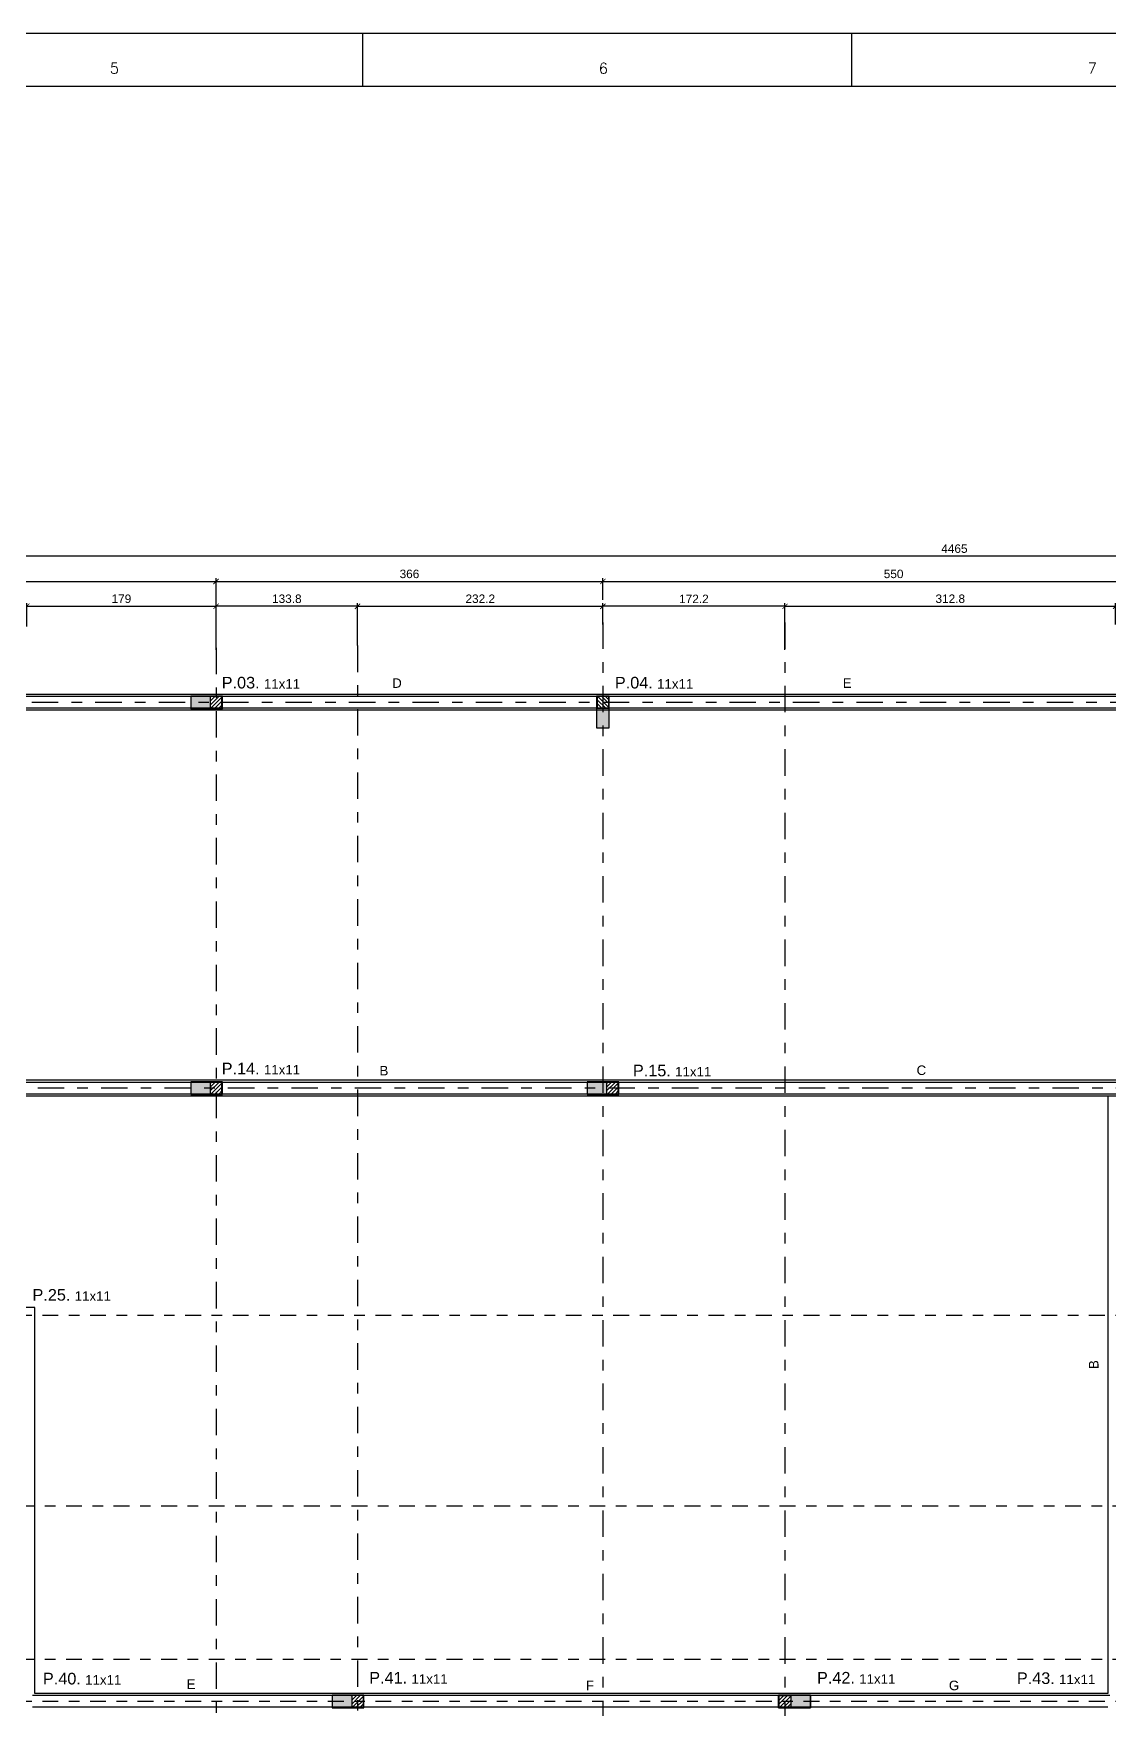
# Model space of a CAD drawing. Header units: millimetres. Extents: x 3659 to 4048, y 1324 to 1399.
# Drawn here: x 3843.01 to 3853.18, y 1374.8 to 1390.65 of the extents above; entities that cross this region are included whole.
import ezdxf
from ezdxf.enums import TextEntityAlignment as Align

# ---------------------------------------------------------------- set-up
doc = ezdxf.new("R2010")
doc.units = ezdxf.units.MM
doc.linetypes.add('CENTER', pattern=[2, 1.25, -0.25, 0.25, -0.25])
doc.linetypes.add('DASHDOT', pattern=[1, 0.5, -0.25, 0, -0.25])
for name, color, linetype in [('eixo', 1, 'CENTER'), ('Forma', 2, 'Continuous'), ('Hachura', 1, 'Continuous'), ('MATRIZ', 8, 'Continuous'), ('Moldura', 2, 'Continuous'), ('PILAR', 5, 'Continuous'), ('Textos', 7, 'Continuous')]:
    doc.layers.add(name, color=color, linetype=linetype)
doc.styles.add('maloca 1', font='romans.shx')
doc.styles.add('ROMANS', font='arial.ttf')
doc.dimstyles.new('ESC-50JR', dxfattribs={"dimtxt": 0.1, "dimasz": 0.05, "dimexe": 0.03, "dimexo": 0, "dimgap": 0.03, "dimtad": 1, "dimlfac": 100, "dimdsep": 46, "dimtxsty": 'ROMANS', "dimblk1": 'DOTSMALL', "dimblk2": 'DOTSMALL', "dimsah": 1, "dimcen": 0.09, "dimclrd": 1, "dimclre": 1, "dimclrt": 2, "dimadec": 0, "dimazin": 0, "dimtfac": 1, "dimtdec": 4, "dimtmove": 0, "dimatfit": 3, "dimldrblk": 'DOTSMALL', "dimfxl": 0, "dimtolj": 1, "dimtzin": 0, "dimarcsym": 0})

# ---------------------------------------------------------------- blocks, each defined once
blk = doc.blocks.new('_ArchTick')
at = {"color": 0, "linetype": 'ByBlock', "const_width": 0.15}
blk.add_lwpolyline([(-0.5, -0.5), (0.5, 0.5)], dxfattribs=at)
blk = doc.blocks.new('*D195')
at = {"color": 1, "lineweight": -2, "transparency": 16777216}
for p, q in [((3848.395, 1385.057), (3848.395, 1385.26)), ((3850.117, 1385.23), (3848.395, 1385.23)), ((3850.117, 1385.057), (3850.117, 1385.26))]:
    blk.add_line(p, q, dxfattribs=at)
at = {"layer": 'DEFPOINTS', "color": 0, "transparency": 16777216}
for p in [(3848.395, 1385.23), (3848.395, 1385.057), (3850.117, 1385.057)]:
    blk.add_point(p, dxfattribs=at)
at = {"color": 1, "lineweight": -2, "transparency": 16777216, "xscale": 0.05, "yscale": 0.05, "zscale": 0.05, "rotation": 180}
blk.add_blockref('_ArchTick', (3848.395, 1385.23), dxfattribs=at)
at = {"color": 1, "lineweight": -2, "transparency": 16777216, "xscale": 0.05, "yscale": 0.05, "zscale": 0.05}
blk.add_blockref('_ArchTick', (3850.117, 1385.23), dxfattribs=at)
at = {"color": 2, "transparency": 16777216, "insert": (3849.256, 1385.3), "char_height": 0.08, "attachment_point": 5, "style": 'ROMANS'}
blk.add_mtext('\\A1;172.2', dxfattribs=at)
blk = doc.blocks.new('_DOTSMALL')
at = {"color": 0, "linetype": 'ByBlock', "const_width": 0.5}
blk.add_lwpolyline([(-0.0625, 0, 1), (0.0625, 0, 1)], format="xyb", close=True, dxfattribs=at)
blk = doc.blocks.new('*D204')
at = {"color": 1, "lineweight": -2, "transparency": 16777216}
for p, q in [((3844.735, 1384.838), (3844.735, 1385.26)), ((3846.074, 1385.23), (3844.735, 1385.23)), ((3846.074, 1384.858), (3846.074, 1385.26))]:
    blk.add_line(p, q, dxfattribs=at)
at = {"layer": 'DEFPOINTS', "color": 0, "transparency": 16777216}
for p in [(3844.735, 1385.23), (3846.074, 1384.858), (3844.735, 1384.838)]:
    blk.add_point(p, dxfattribs=at)
at = {"color": 1, "lineweight": -2, "transparency": 16777216, "xscale": 0.05, "yscale": 0.05, "zscale": 0.05, "rotation": 180}
blk.add_blockref('_ArchTick', (3844.735, 1385.23), dxfattribs=at)
at = {"color": 1, "lineweight": -2, "transparency": 16777216, "xscale": 0.05, "yscale": 0.05, "zscale": 0.05}
blk.add_blockref('_ArchTick', (3846.074, 1385.23), dxfattribs=at)
at = {"color": 2, "transparency": 16777216, "insert": (3845.405, 1385.301), "char_height": 0.08, "attachment_point": 5, "style": 'ROMANS'}
blk.add_mtext('\\A1;133.8', dxfattribs=at)
blk = doc.blocks.new('*D214')
at = {"color": 1, "lineweight": -2, "transparency": 16777216}
for p, q in [((3842.945, 1385.039), (3842.945, 1385.26)), ((3842.945, 1385.23), (3844.735, 1385.23)), ((3844.735, 1384.818), (3844.735, 1385.26))]:
    blk.add_line(p, q, dxfattribs=at)
at = {"layer": 'DEFPOINTS', "color": 0, "transparency": 16777216}
for p in [(3844.735, 1385.23), (3842.945, 1385.039), (3844.735, 1384.818)]:
    blk.add_point(p, dxfattribs=at)
at = {"color": 1, "lineweight": -2, "transparency": 16777216, "xscale": 0.05, "yscale": 0.05, "zscale": 0.05, "rotation": 180}
blk.add_blockref('_ArchTick', (3842.945, 1385.23), dxfattribs=at)
at = {"color": 1, "lineweight": -2, "transparency": 16777216, "xscale": 0.05, "yscale": 0.05, "zscale": 0.05}
blk.add_blockref('_ArchTick', (3844.735, 1385.23), dxfattribs=at)
at = {"color": 2, "transparency": 16777216, "insert": (3843.84, 1385.301), "char_height": 0.08, "attachment_point": 5, "style": 'ROMANS'}
blk.add_mtext('\\A1;179', dxfattribs=at)
blk = doc.blocks.new('*D218')
at = {"color": 1, "lineweight": -2, "transparency": 16777216}
for p, q in [((3850.117, 1384.818), (3850.117, 1385.26)), ((3850.117, 1385.23), (3853.245, 1385.23)), ((3853.245, 1385.057), (3853.245, 1385.26))]:
    blk.add_line(p, q, dxfattribs=at)
at = {"layer": 'DEFPOINTS', "color": 0, "transparency": 16777216}
for p in [(3853.245, 1385.23), (3853.245, 1385.057), (3850.117, 1384.818)]:
    blk.add_point(p, dxfattribs=at)
at = {"color": 1, "lineweight": -2, "transparency": 16777216, "xscale": 0.05, "yscale": 0.05, "zscale": 0.05, "rotation": 180}
blk.add_blockref('_ArchTick', (3850.117, 1385.23), dxfattribs=at)
at = {"color": 1, "lineweight": -2, "transparency": 16777216, "xscale": 0.05, "yscale": 0.05, "zscale": 0.05}
blk.add_blockref('_ArchTick', (3853.245, 1385.23), dxfattribs=at)
at = {"color": 2, "transparency": 16777216, "insert": (3851.681, 1385.301), "char_height": 0.08, "attachment_point": 5, "style": 'ROMANS'}
blk.add_mtext('\\A1;312.8', dxfattribs=at)
blk = doc.blocks.new('*D219')
at = {"color": 1, "lineweight": -2, "transparency": 16777216}
for p, q in [((3846.074, 1384.858), (3846.074, 1385.26)), ((3846.074, 1385.23), (3848.395, 1385.23)), ((3848.395, 1385.057), (3848.395, 1385.26))]:
    blk.add_line(p, q, dxfattribs=at)
at = {"layer": 'DEFPOINTS', "color": 0, "transparency": 16777216}
for p in [(3848.395, 1385.23), (3848.395, 1385.057), (3846.074, 1384.858)]:
    blk.add_point(p, dxfattribs=at)
at = {"color": 1, "lineweight": -2, "transparency": 16777216, "xscale": 0.05, "yscale": 0.05, "zscale": 0.05, "rotation": 180}
blk.add_blockref('_ArchTick', (3846.074, 1385.23), dxfattribs=at)
at = {"color": 1, "lineweight": -2, "transparency": 16777216, "xscale": 0.05, "yscale": 0.05, "zscale": 0.05}
blk.add_blockref('_ArchTick', (3848.395, 1385.23), dxfattribs=at)
at = {"color": 2, "transparency": 16777216, "insert": (3847.235, 1385.301), "char_height": 0.08, "attachment_point": 5, "style": 'ROMANS'}
blk.add_mtext('\\A1;232.2', dxfattribs=at)
blk = doc.blocks.new('*D224')
at = {"color": 1, "lineweight": -2, "transparency": 16777216}
for p, q in [((3829.395, 1385.531), (3829.395, 1385.734)), ((3874.045, 1385.704), (3829.395, 1385.704)), ((3874.045, 1385.531), (3874.045, 1385.734))]:
    blk.add_line(p, q, dxfattribs=at)
at = {"layer": 'DEFPOINTS', "color": 0, "transparency": 16777216}
for p in [(3829.395, 1385.704), (3829.395, 1385.531), (3874.045, 1385.531)]:
    blk.add_point(p, dxfattribs=at)
at = {"color": 1, "lineweight": -2, "transparency": 16777216, "xscale": 0.05, "yscale": 0.05, "zscale": 0.05, "rotation": 180}
blk.add_blockref('_ArchTick', (3829.395, 1385.704), dxfattribs=at)
at = {"color": 1, "lineweight": -2, "transparency": 16777216, "xscale": 0.05, "yscale": 0.05, "zscale": 0.05}
blk.add_blockref('_ArchTick', (3874.045, 1385.704), dxfattribs=at)
at = {"color": 2, "transparency": 16777216, "insert": (3851.72, 1385.775), "char_height": 0.08, "attachment_point": 5, "style": 'ROMANS'}
blk.add_mtext('\\A1;4465', dxfattribs=at)
blk = doc.blocks.new('*D225')
at = {"color": 1, "lineweight": -2, "transparency": 16777216}
for p, q in [((3848.395, 1385.292), (3848.395, 1385.495)), ((3853.895, 1385.292), (3853.895, 1385.495)), ((3848.395, 1385.465), (3853.895, 1385.465))]:
    blk.add_line(p, q, dxfattribs=at)
at = {"layer": 'DEFPOINTS', "color": 0, "transparency": 16777216}
for p in [(3853.895, 1385.465), (3848.395, 1385.292), (3853.895, 1385.292)]:
    blk.add_point(p, dxfattribs=at)
at = {"color": 1, "lineweight": -2, "transparency": 16777216, "xscale": 0.05, "yscale": 0.05, "zscale": 0.05, "rotation": 180}
blk.add_blockref('_ArchTick', (3848.395, 1385.465), dxfattribs=at)
at = {"color": 1, "lineweight": -2, "transparency": 16777216, "xscale": 0.05, "yscale": 0.05, "zscale": 0.05}
blk.add_blockref('_ArchTick', (3853.895, 1385.465), dxfattribs=at)
at = {"color": 2, "transparency": 16777216, "insert": (3851.145, 1385.536), "char_height": 0.08, "attachment_point": 5, "style": 'ROMANS'}
blk.add_mtext('\\A1;550', dxfattribs=at)
blk = doc.blocks.new('*D232')
at = {"color": 1, "lineweight": -2, "transparency": 16777216}
for p, q in [((3840.795, 1385.274), (3840.795, 1385.495)), ((3844.735, 1385.053), (3844.735, 1385.495)), ((3840.795, 1385.465), (3844.735, 1385.465))]:
    blk.add_line(p, q, dxfattribs=at)
at = {"layer": 'DEFPOINTS', "color": 0, "transparency": 16777216}
for p in [(3844.735, 1385.465), (3840.795, 1385.274), (3844.735, 1385.053)]:
    blk.add_point(p, dxfattribs=at)
at = {"color": 1, "lineweight": -2, "transparency": 16777216, "xscale": 0.05, "yscale": 0.05, "zscale": 0.05, "rotation": 180}
blk.add_blockref('_ArchTick', (3840.795, 1385.465), dxfattribs=at)
at = {"color": 1, "lineweight": -2, "transparency": 16777216, "xscale": 0.05, "yscale": 0.05, "zscale": 0.05}
blk.add_blockref('_ArchTick', (3844.735, 1385.465), dxfattribs=at)
at = {"color": 2, "transparency": 16777216, "insert": (3842.765, 1385.536), "char_height": 0.08, "attachment_point": 5, "style": 'ROMANS'}
blk.add_mtext('\\A1;394', dxfattribs=at)
blk = doc.blocks.new('*D233')
at = {"color": 1, "lineweight": -2, "transparency": 16777216}
for p, q in [((3844.735, 1385.093), (3844.735, 1385.495)), ((3848.395, 1385.292), (3848.395, 1385.495)), ((3844.735, 1385.465), (3848.395, 1385.465))]:
    blk.add_line(p, q, dxfattribs=at)
at = {"layer": 'DEFPOINTS', "color": 0, "transparency": 16777216}
for p in [(3848.395, 1385.465), (3848.395, 1385.292), (3844.735, 1385.093)]:
    blk.add_point(p, dxfattribs=at)
at = {"color": 1, "lineweight": -2, "transparency": 16777216, "xscale": 0.05, "yscale": 0.05, "zscale": 0.05, "rotation": 180}
blk.add_blockref('_ArchTick', (3844.735, 1385.465), dxfattribs=at)
at = {"color": 1, "lineweight": -2, "transparency": 16777216, "xscale": 0.05, "yscale": 0.05, "zscale": 0.05}
blk.add_blockref('_ArchTick', (3848.395, 1385.465), dxfattribs=at)
at = {"color": 2, "transparency": 16777216, "insert": (3846.565, 1385.536), "char_height": 0.08, "attachment_point": 5, "style": 'ROMANS'}
blk.add_mtext('\\A1;366', dxfattribs=at)

msp = doc.modelspace()

# ---------------------------------------------------------------- hatches: boundary and pattern name
at = {"layer": 'Hachura'}
h = msp.add_hatch(color=1, dxfattribs=at)
h.paths.add_polyline_path([(3844.795348, 1384.380931), (3844.495348, 1384.380931), (3844.495348, 1384.260931), (3844.795348, 1384.260931)])
h.paths.add_polyline_path([(3844.790348, 1384.265931), (3844.680348, 1384.265931), (3844.680348, 1384.375931), (3844.790348, 1384.375931)])
h = msp.add_hatch(color=1, dxfattribs=at)
h.paths.add_polyline_path([(3848.335348, 1384.380931), (3848.335348, 1384.080931), (3848.455348, 1384.080931), (3848.455348, 1384.380931)])
h.paths.add_polyline_path([(3848.450348, 1384.375931), (3848.450348, 1384.265931), (3848.340348, 1384.265931), (3848.340348, 1384.375931)])
h = msp.add_hatch(dxfattribs=at)
h.set_pattern_fill('LINE', color=1, scale=0.0081, angle=45, style=0)
h.set_pattern_definition([(45, (238.73271, 51.402155), (-0.01818501865, 0.01818501865), [])])
h.paths.add_polyline_path([(3844.790348, 1384.375931), (3844.680348, 1384.375931), (3844.680348, 1384.265931), (3844.790348, 1384.265931)])
h = msp.add_hatch(dxfattribs=at)
h.set_pattern_fill('LINE', color=1, scale=0.0081, angle=135, style=0)
h.set_pattern_definition([(135, (5181.314125, -2221.681706), (-0.01818501865, -0.01818501865), [])])
h.paths.add_polyline_path([(3848.340348, 1384.375931), (3848.340348, 1384.265931), (3848.450348, 1384.265931), (3848.450348, 1384.375931)])
h = msp.add_hatch(color=1, dxfattribs=at)
h.paths.add_polyline_path([(3844.795348, 1380.730931), (3844.495348, 1380.730931), (3844.495348, 1380.610931), (3844.795348, 1380.610931)])
h.paths.add_polyline_path([(3844.790348, 1380.615931), (3844.680348, 1380.615931), (3844.680348, 1380.725931), (3844.790348, 1380.725931)])
h = msp.add_hatch(dxfattribs=at)
h.set_pattern_fill('LINE', color=1, scale=0.0081, angle=45, style=0)
h.set_pattern_definition([(45, (238.73271, 47.752155), (-0.01818501865, 0.01818501865), [])])
h.paths.add_polyline_path([(3844.790348, 1380.725931), (3844.680348, 1380.725931), (3844.680348, 1380.615931), (3844.790348, 1380.615931)])
h = msp.add_hatch(color=1, dxfattribs=at)
h.paths.add_polyline_path([(3848.545348, 1380.730931), (3848.245348, 1380.730931), (3848.245348, 1380.610931), (3848.545348, 1380.610931)])
h.paths.add_polyline_path([(3848.540348, 1380.615931), (3848.430348, 1380.615931), (3848.430348, 1380.725931), (3848.540348, 1380.725931)])
h = msp.add_hatch(dxfattribs=at)
h.set_pattern_fill('LINE', color=1, scale=0.0081, angle=45, style=0)
h.set_pattern_definition([(45, (242.48271, 47.752155), (-0.01818501865, 0.01818501865), [])])
h.paths.add_polyline_path([(3848.540348, 1380.725931), (3848.430348, 1380.725931), (3848.430348, 1380.615931), (3848.540348, 1380.615931)])
h = msp.add_hatch(color=1, dxfattribs=at)
h.paths.add_polyline_path([(3846.133811, 1374.930931), (3845.833811, 1374.930931), (3845.833811, 1374.810931), (3846.133811, 1374.810931)])
h.paths.add_polyline_path([(3846.128811, 1374.815931), (3846.018811, 1374.815931), (3846.018811, 1374.925931), (3846.128811, 1374.925931)])
h = msp.add_hatch(dxfattribs=at)
h.set_pattern_fill('LINE', color=1, scale=0.0081, angle=45, style=0)
h.set_pattern_definition([(45, (240.071174, 41.952155), (-0.01818501865, 0.01818501865), [])])
h.paths.add_polyline_path([(3846.128811, 1374.925931), (3846.018811, 1374.925931), (3846.018811, 1374.815931), (3846.128811, 1374.815931)])
h = msp.add_hatch(color=1, dxfattribs=at)
h.paths.add_polyline_path([(3850.057379, 1374.930931), (3850.357379, 1374.930931), (3850.357379, 1374.810931), (3850.057379, 1374.810931)])
h.paths.add_polyline_path([(3850.062379, 1374.815931), (3850.172379, 1374.815931), (3850.172379, 1374.925931), (3850.062379, 1374.925931)])
h = msp.add_hatch(dxfattribs=at)
h.set_pattern_fill('LINE', color=1, scale=0.0081, angle=45, style=0)
h.set_pattern_definition([(45, (243.71384, 41.952155), (-0.01818501865, 0.01818501865), [])])
h.paths.add_polyline_path([(3850.062379, 1374.925931), (3850.172379, 1374.925931), (3850.172379, 1374.815931), (3850.062379, 1374.815931)])

# ---------------------------------------------------------------- linework, layer by layer
at = {"layer": 'eixo', "linetype": 'DASHDOT', "ltscale": 0.5}
for p, q in [((3848.395348, 1385.076958), (3848.395348, 1368.154655)), ((3850.117379, 1385.076958), (3850.117379, 1368.154655)), ((3846.073811, 1384.858234), (3846.073811, 1367.935931)), ((3844.735348, 1384.838234), (3844.735348, 1367.915931)), ((3875.643035, 1384.320931), (3828.916684, 1384.320931)), ((3875.698035, 1380.670931), (3828.971684, 1380.670931))]:
    msp.add_line(p, q, dxfattribs=at)
at = {"layer": 'eixo', "linetype": 'DASHDOT', "ltscale": 0.3}
for p, q in [((3875.643035, 1378.520931), (3828.916684, 1378.520931)), ((3828.916684, 1376.720931), (3875.643035, 1376.720931)), ((3828.916684, 1375.270931), (3875.643035, 1375.270931)), ((3875.643035, 1374.870931), (3828.916684, 1374.870931))]:
    msp.add_line(p, q, dxfattribs=at)
at = {"layer": 'Forma', "linetype": 'Continuous', "ltscale": 0.5}
for p, q in [((3874.100348, 1384.375931), (3833.590348, 1384.375931)), ((3868.920348, 1384.265931), (3833.700348, 1384.265931)), ((3873.805348, 1380.725931), (3840.850348, 1380.725931)), ((3873.970348, 1380.615931), (3840.850348, 1380.615931)), ((3853.190348, 1374.925931), (3843.000348, 1374.925931)), ((3853.170348, 1374.815931), (3843.000348, 1374.815931))]:
    msp.add_line(p, q, dxfattribs=at)
at = {"layer": 'MATRIZ'}
for p, q in [((3873.970348, 1384.395931), (3833.570348, 1384.395931)), ((3853.820348, 1384.245931), (3851.220348, 1384.245931)), ((3873.970348, 1380.595931), (3847.235348, 1380.595931)), ((3853.170348, 1380.595931), (3853.170348, 1374.945931)), ((3853.170348, 1374.945931), (3850.370348, 1374.945931))]:
    msp.add_line(p, q, dxfattribs=at)
at = {"layer": 'MATRIZ', "linetype": 'Continuous'}
for p, q in [((3851.220348, 1384.245931), (3833.720348, 1384.245931)), ((3872.720348, 1380.745931), (3840.870348, 1380.745931)), ((3847.235348, 1380.595931), (3840.870348, 1380.595931)), ((3843.020348, 1378.595931), (3834.870348, 1378.595931)), ((3843.020348, 1374.945931), (3843.020348, 1378.595931)), ((3850.370348, 1374.945931), (3843.020348, 1374.945931))]:
    msp.add_line(p, q, dxfattribs=at)
at = {"layer": 'Moldura', "color": 1}
for p, q in [((3846.121121, 1390.648453), (3846.121121, 1390.148453)), ((3850.746121, 1390.648453), (3850.746121, 1390.148453))]:
    msp.add_line(p, q, dxfattribs=at)
msp.add_lwpolyline([(3822.621121, 1360.948453), (3887.746121, 1360.948453), (3887.746121, 1390.648453), (3822.621121, 1390.648453)], close=True, dxfattribs=at)
at = {"layer": 'Moldura', "color": 6}
msp.add_lwpolyline([(3823.871121, 1361.448453), (3887.246121, 1361.448453), (3887.246121, 1390.148453), (3823.871121, 1390.148453)], close=True, dxfattribs=at)
at = {"layer": 'PILAR'}
for points in [[(3844.495348, 1384.260931), (3844.795348, 1384.260931), (3844.795348, 1384.380931), (3844.495348, 1384.380931)], [(3848.455348, 1384.080931), (3848.455348, 1384.380931), (3848.335348, 1384.380931), (3848.335348, 1384.080931)], [(3848.455348, 1384.080931), (3848.455348, 1384.380931), (3848.335348, 1384.380931), (3848.335348, 1384.080931)], [(3844.680348, 1384.265931), (3844.790348, 1384.265931), (3844.790348, 1384.375931), (3844.680348, 1384.375931)], [(3848.450348, 1384.265931), (3848.450348, 1384.375931), (3848.340348, 1384.375931), (3848.340348, 1384.265931)], [(3844.495348, 1380.610931), (3844.795348, 1380.610931), (3844.795348, 1380.730931), (3844.495348, 1380.730931)], [(3844.495348, 1380.610931), (3844.795348, 1380.610931), (3844.795348, 1380.730931), (3844.495348, 1380.730931)], [(3844.680348, 1380.615931), (3844.790348, 1380.615931), (3844.790348, 1380.725931), (3844.680348, 1380.725931)], [(3848.245348, 1380.610931), (3848.545348, 1380.610931), (3848.545348, 1380.730931), (3848.245348, 1380.730931)], [(3848.245348, 1380.610931), (3848.545348, 1380.610931), (3848.545348, 1380.730931), (3848.245348, 1380.730931)], [(3848.430348, 1380.615931), (3848.540348, 1380.615931), (3848.540348, 1380.725931), (3848.430348, 1380.725931)], [(3845.833811, 1374.810931), (3846.133811, 1374.810931), (3846.133811, 1374.930931), (3845.833811, 1374.930931)], [(3845.833811, 1374.810931), (3846.133811, 1374.810931), (3846.133811, 1374.930931), (3845.833811, 1374.930931)], [(3846.018811, 1374.815931), (3846.128811, 1374.815931), (3846.128811, 1374.925931), (3846.018811, 1374.925931)], [(3850.057379, 1374.810931), (3850.357379, 1374.810931), (3850.357379, 1374.930931), (3850.057379, 1374.930931)], [(3850.357379, 1374.810931), (3850.057379, 1374.810931), (3850.057379, 1374.930931), (3850.357379, 1374.930931)], [(3850.172379, 1374.815931), (3850.062379, 1374.815931), (3850.062379, 1374.925931), (3850.172379, 1374.925931)]]:
    msp.add_lwpolyline(points, close=True, dxfattribs=at)

# ---------------------------------------------------------------- texts
at = {"layer": 'Moldura', "color": 1, "style": 'maloca 1'}
for s, p in [('5', (3843.7311, 1390.269657)), ('6', (3848.3561, 1390.269657)), ('7', (3852.9811, 1390.269657))]:
    msp.add_text(s, height=0.1, dxfattribs=at).set_placement(p)
at = {"layer": 'Textos', "color": 3, "style": 'ROMANS'}
for s, p in [('P.03.', (3845.147642, 1384.452544)), ('P.04.', (3848.867068, 1384.452544)), ('P.14.', (3845.147642, 1380.802544)), ('P.15.', (3849.037661, 1380.783667)), ('P.25.', (3843.35778, 1378.661441)), ('P.40.', (3843.456496, 1375.031235)), ('P.41.', (3846.54314, 1375.039381)), ('P.42.', (3850.778959, 1375.039381)), ('P.43.', (3852.669739, 1375.035297))]:
    msp.add_text(s, height=0.11, dxfattribs=at).set_placement(p, align=Align.RIGHT)
at = {"layer": 'Textos', "color": 2, "style": 'ROMANS'}
for s, p in [('11x11', (3845.188174, 1384.451031)), ('D', (3846.401667, 1384.458319)), ('11x11', (3848.907599, 1384.451031)), ('E', (3850.664007, 1384.458319)), ('11x11', (3845.188174, 1380.801031)), ('B', (3846.28153, 1380.792224)), ('11x11', (3849.078192, 1380.782154)), ('C', (3851.362496, 1380.79634)), ('11x11', (3843.398312, 1378.659928)), ('11x11', (3843.497028, 1375.029722)), ('E', (3844.456785, 1374.988827)), ('11x11', (3846.583672, 1375.037868)), ('F', (3848.234018, 1374.976628)), ('11x11', (3850.81949, 1375.037868)), ('G', (3851.668, 1374.976628)), ('11x11', (3852.71027, 1375.033784))]:
    msp.add_text(s, height=0.09, dxfattribs=at).set_placement(p)
msp.add_text('B', height=0.09, rotation=90, dxfattribs=at).set_placement((3853.083339, 1378.014936))

# ---------------------------------------------------------------- dimensions: what is measured, and where the dimension line sits
for base, p1, p2, picture, middle in [((3829.395348, 1385.704264), (3874.045348, 1385.530912), (3829.395348, 1385.530912), '*D224', (3851.720348, 1385.77511)), ((3844.735348, 1385.465063), (3840.795348, 1385.274024), (3844.735348, 1385.052986), '*D232', (3842.765348, 1385.535936)), ((3848.395348, 1385.465063), (3844.735348, 1385.092986), (3848.395348, 1385.29171), '*D233', (3846.565348, 1385.535936)), ((3853.895348, 1385.465063), (3848.395348, 1385.29171), (3853.895348, 1385.29171), '*D225', (3851.145348, 1385.535909)), ((3844.735348, 1385.23031), (3842.945348, 1385.039272), (3844.735348, 1384.818234), '*D214', (3843.840348, 1385.301156)), ((3844.735348, 1385.23031), (3846.073811, 1384.858234), (3844.735348, 1384.838234), '*D204', (3845.40458, 1385.301183)), ((3848.395348, 1385.23031), (3846.073811, 1384.858234), (3848.395348, 1385.056958), '*D219', (3847.23458, 1385.301183)), ((3848.395348, 1385.23031), (3850.117379, 1385.056958), (3848.395348, 1385.056958), '*D195', (3849.256364, 1385.300474)), ((3853.245348, 1385.23031), (3850.117379, 1384.818234), (3853.245348, 1385.056958), '*D218', (3851.681364, 1385.301183))]:
    dim = msp.add_linear_dim(base=base, p1=p1, p2=p2, dimstyle='ESC-50JR', override={"dimtxt": 0.08, "dimdec": 1, "dimblk1": 'ArchTick', "dimblk2": 'ArchTick', "dimtmove": 1, "dimfxl": 0.18})
    dim.commit()
    dim.dimension.update_dxf_attribs({"geometry": picture, "text_midpoint": middle})

doc.saveas('drawing.dxf')
